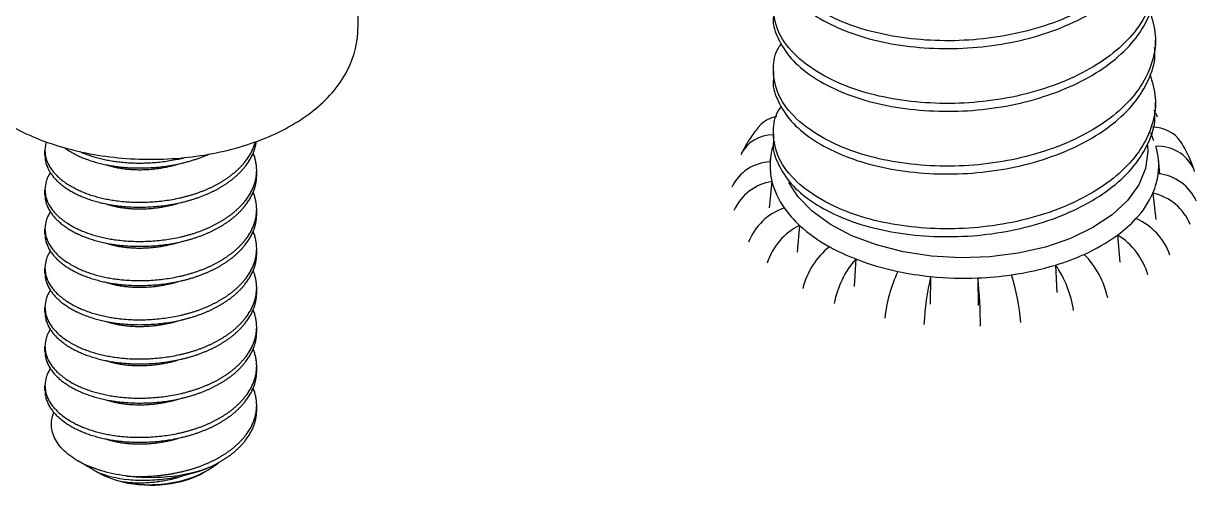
# Model space of a CAD drawing. Extents: x -0.54 to 6.36, y -7.35 to 0.
# Drawn here: x 1.754 to 2.519, y -4.134 to -3.831 of the extents above; entities that cross this region are included whole.
import ezdxf

# ---------------------------------------------------------------- set-up
doc = ezdxf.new("R2010")
doc.units = 0
doc.header["$LTSCALE"] = 0.5
doc.header["$MEASUREMENT"] = 0
doc.layers.add('Hardware', color=242, linetype='CONTINUOUS')
doc.layers.add('Mounting', color=4, linetype='CONTINUOUS')

msp = doc.modelspace()

# ---------------------------------------------------------------- linework, layer by layer
at = {"layer": 'Hardware', "transparency": 16777216, "extrusion": (-4.71769e-15, 0.816497, 0.57735)}
msp.add_line((1.97222, -3.81541), (1.97222, -3.83385), dxfattribs=at)
at = {"layer": 'Hardware', "lineweight": 5, "transparency": 33554623, "extrusion": (1.10672e-15, 0.816497, 0.57735)}
for p, q in [((1.76822, -3.91672), (1.76822, -3.91353)), ((1.90622, -3.92948), (1.90622, -3.92629)), ((1.76822, -3.94224), (1.76822, -3.93905)), ((1.90622, -3.95499), (1.90622, -3.9518)), ((1.76822, -3.96775), (1.76822, -3.96456)), ((1.90622, -3.98051), (1.90622, -3.97732)), ((1.76822, -3.99327), (1.76822, -3.99008)), ((1.90622, -4.00603), (1.90622, -4.00284)), ((1.76822, -4.01878), (1.76822, -4.01559)), ((1.90622, -4.03154), (1.90622, -4.02835)), ((1.76822, -4.0443), (1.76822, -4.04111)), ((1.90622, -4.05706), (1.90622, -4.05387)), ((1.76822, -4.06981), (1.76822, -4.06662)), ((1.90622, -4.08257), (1.90622, -4.07938))]:
    msp.add_line(p, q, dxfattribs=at)
at = {"layer": 'Hardware', "transparency": 16777216, "extrusion": (4.71769e-15, 0.816497, 0.57735)}
for p, q in [((1.76822, -3.91672), (1.76822, -3.91353)), ((1.90622, -3.92948), (1.90622, -3.92629)), ((1.76822, -3.94224), (1.76822, -3.93905)), ((1.90622, -3.95499), (1.90622, -3.9518)), ((1.76822, -3.96775), (1.76822, -3.96456)), ((1.90622, -3.98051), (1.90622, -3.97732)), ((1.76822, -3.99327), (1.76822, -3.99008)), ((1.90622, -4.00603), (1.90622, -4.00284)), ((1.76822, -4.01878), (1.76822, -4.01559)), ((1.90622, -4.03154), (1.90622, -4.02835)), ((1.76822, -4.0443), (1.76822, -4.04111)), ((1.90622, -4.05706), (1.90622, -4.05387)), ((1.76822, -4.06981), (1.76822, -4.06662)), ((1.90622, -4.08257), (1.90622, -4.07938)), ((1.79951, -4.12126), (1.78964, -4.11557)), ((1.87165, -4.12315), (1.87428, -4.12163))]:
    msp.add_line(p, q, dxfattribs=at)
at = {"layer": 'Hardware', "lineweight": 5, "transparency": 33554636, "extrusion": (1.10672e-15, 0.816497, 0.57735)}
for p, q in [((1.79951, -4.12126), (1.78964, -4.11557)), ((1.87165, -4.12315), (1.87428, -4.12163))]:
    msp.add_line(p, q, dxfattribs=at)
at = {"layer": 'Hardware', "lineweight": 5, "transparency": 33554636, "extrusion": (-7.32336e-17, 5.55112e-17, -1)}
msp.add_ellipse((1.83722, -4.08669), major_axis=(-0.069, 0), ratio=0.57735, start_param=-2.126289, end_param=-1.331113, dxfattribs=at)
at = {"layer": 'Hardware', "transparency": 16777216, "extrusion": (-7.32336e-17, 5.55112e-17, -1)}
msp.add_ellipse((1.83722, -4.08669), major_axis=(-0.069, 0), ratio=0.57735, start_param=-2.126289, end_param=-1.331113, dxfattribs=at)
at = {"layer": 'Hardware', "lineweight": 5, "transparency": 33554636}
for start_param, end_param in [(-2.407864, -1.957924), (-1.957924, -0.785398)]:
    msp.add_ellipse((1.83722, -4.10327), major_axis=(0.0487, 0), ratio=0.57735, start_param=start_param, end_param=end_param, dxfattribs=at)
at = {"layer": 'Hardware', "transparency": 16777216}
for start_param, end_param in [(-2.407864, -1.957924), (-1.957924, -0.785398)]:
    msp.add_ellipse((1.83722, -4.10327), major_axis=(0.0487, 0), ratio=0.57735, start_param=start_param, end_param=end_param, dxfattribs=at)
at = {"layer": 'Hardware', "lineweight": 9, "transparency": 16777216}
msp.add_open_spline([(1.74537, -3.89696), (1.75632, -3.90328), (1.76876, -3.90831), (1.7954, -3.91563), (1.8096, -3.91792), (1.83832, -3.91964), (1.85283, -3.91909), (1.88093, -3.91523), (1.89451, -3.9119), (1.91957, -3.90257), (1.93103, -3.89656), (1.9504, -3.88205), (1.95838, -3.87357), (1.96879, -3.85543), (1.97172, -3.84602), (1.9722, -3.83557), (1.97222, -3.83471), (1.97222, -3.83385)], degree=3, knots=[4.712389, 4.712389, 4.712389, 4.712389, 5.053801, 5.053801, 5.394191, 5.394191, 5.731891, 5.731891, 6.070286, 6.070286, 6.411985, 6.411985, 6.748759, 6.748759, 7.042339, 7.042339, 7.068583, 7.068583, 7.068583, 7.068583], dxfattribs=at)
at = {"layer": 'Hardware', "transparency": 16777216}
for points, knots in [([(1.74537, -3.89696), (1.75632, -3.90328), (1.76876, -3.90831), (1.7954, -3.91563), (1.8096, -3.91792), (1.83832, -3.91964), (1.85283, -3.91909), (1.88093, -3.91523), (1.89451, -3.9119), (1.91957, -3.90257), (1.93103, -3.89656), (1.9504, -3.88205), (1.95838, -3.87357), (1.96879, -3.85543), (1.97172, -3.84602), (1.9722, -3.83557), (1.97222, -3.83471), (1.97222, -3.83385)], [4.712389, 4.712389, 4.712389, 4.712389, 5.053801, 5.053801, 5.394191, 5.394191, 5.731891, 5.731891, 6.070286, 6.070286, 6.411985, 6.411985, 6.748759, 6.748759, 7.042339, 7.042339, 7.068583, 7.068583, 7.068583, 7.068583]), ([(1.82084, -4.12539), (1.81523, -4.12466), (1.80994, -4.12354), (1.80001, -4.12056), (1.79538, -4.11867), (1.78728, -4.11434), (1.78371, -4.11183), (1.77801, -4.10646), (1.77585, -4.1036), (1.77296, -4.09753), (1.77229, -4.09446), (1.77244, -4.0889), (1.773, -4.08644), (1.77401, -4.08405)], [0, 0, 0, 0, 0.000439934, 0.000439934, 0.000879869, 0.000879869, 0.001319803, 0.001319803, 0.001759737, 0.001759737, 0.002199672, 0.002199672, 0.002545611, 0.002545611, 0.002545611, 0.002545611]), ([(1.79952, -4.12126), (1.80046, -4.12181), (1.80148, -4.12233), (1.80798, -4.1253), (1.81492, -4.12699), (1.82673, -4.1281), (1.83081, -4.12823), (1.83927, -4.12801), (1.84367, -4.12765), (1.85237, -4.12645), (1.85671, -4.12562), (1.86533, -4.12343), (1.86953, -4.1221), (1.8736, -4.12054)], [0.000540061, 0.000540061, 0.000540061, 0.000540061, 0.000672544, 0.000672544, 0.001345089, 0.001345089, 0.001681361, 0.001681361, 0.002017633, 0.002017633, 0.002353905, 0.002353905, 0.002690178, 0.002690178, 0.002690178, 0.002690178]), ([(1.81883, -4.1293), (1.82332, -4.1303), (1.82802, -4.13087), (1.83785, -4.13121), (1.84283, -4.13096), (1.85751, -4.12896), (1.86689, -4.1259), (1.87428, -4.12163)], [0, 0, 0, 0, 0.000376124, 0.000376124, 0.000752247, 0.000752247, 0.001504495, 0.001504495, 0.001504495, 0.001504495])]:
    msp.add_open_spline(points, degree=3, knots=knots, dxfattribs=at)
at = {"layer": 'Hardware', "lineweight": 5, "transparency": 33554636}
for points, weights in [([(1.76909, -3.90786), (1.7635, -3.92597), (1.78843, -3.93847)], [0.975578927874, 0.879614233102, 1]), ([(1.78088, -3.91163), (1.78427, -3.91406), (1.78843, -3.91615)], [0.962812241747, 0.977691451424, 1]), ([(1.8736, -4.12054), (1.88037, -4.11764), (1.88601, -4.11389)], [0.94545110662, 0.933012701892, 0.933012701892]), ([(1.80145, -4.1209), (1.80145, -4.1209), (1.80145, -4.1209)], [0.989886497847, 0.989918345882, 0.989950211752])]:
    msp.add_rational_spline(points, weights, degree=2, dxfattribs=at)
at = {"layer": 'Hardware', "transparency": 16777216}
for points, weights in [([(1.76909, -3.90786), (1.7635, -3.92597), (1.78843, -3.93847)], [0.975578927874, 0.879614233102, 1]), ([(1.78088, -3.91163), (1.78427, -3.91406), (1.78843, -3.91615)], [0.962812241747, 0.977691451424, 1]), ([(1.76822, -3.91672), (1.76822, -3.93152), (1.78843, -3.94166)], [0.949184032699, 0.900099577495, 1]), ([(1.76822, -3.94224), (1.76822, -3.95704), (1.78843, -3.96718)], [0.949184032699, 0.900099577495, 1]), ([(1.76822, -3.96775), (1.76822, -3.98255), (1.78843, -3.99269)], [0.949184032699, 0.900099577495, 1]), ([(1.76822, -3.99327), (1.76822, -4.00807), (1.78843, -4.01821)], [0.949184032699, 0.900099577495, 1]), ([(1.76822, -4.01878), (1.76822, -4.03358), (1.78843, -4.04373)], [0.949184032699, 0.900099577495, 1]), ([(1.76822, -4.0443), (1.76822, -4.0591), (1.78843, -4.06924)], [0.949184032699, 0.900099577495, 1]), ([(1.76822, -4.06981), (1.76822, -4.08461), (1.78843, -4.09476)], [0.949184032699, 0.900099577495, 1]), ([(1.8736, -4.12054), (1.88037, -4.11764), (1.88601, -4.11389)], [0.94545110662, 0.933012701892, 0.933012701892]), ([(1.80145, -4.1209), (1.80145, -4.1209), (1.80145, -4.1209)], [0.989886497847, 0.989918345882, 0.989950211752])]:
    msp.add_rational_spline(points, weights, degree=2, dxfattribs=at)
at = {"layer": 'Hardware', "lineweight": 5, "transparency": 33554623}
for points, weights, knots in [([(1.79103, -3.91419), (1.81888, -3.92662), (1.85507, -3.91902), (1.85712, -3.91859), (1.85912, -3.91808)], [0.986848991668, 0.872959828587, 1, 0.991854254441, 0.984699042499], [0.70905221, 0.70905221, 0.70905221, 0.72222222, 0.72222222, 0.72306668, 0.72306668, 0.72306668]), ([(1.88601, -3.95761), (1.89908, -3.94892), (1.90386, -3.93763), (1.9086, -3.92644), (1.90395, -3.91509)], [0.933012701892, 0.933012701892, 1, 0.933632840941, 0.933018442868], [0.5625, 0.5625, 0.5625, 0.56944444, 0.56944444, 0.5763246, 0.5763246, 0.5763246]), ([(1.78843, -3.91615), (1.81659, -3.93028), (1.85507, -3.92221), (1.86559, -3.92), (1.87472, -3.91593)], [1, 0.866025403784, 1, 0.959445658921, 0.943443055661], [0.70833333, 0.70833333, 0.70833333, 0.72222222, 0.72222222, 0.72642641, 0.72642641, 0.72642641]), ([(1.80795, -3.92267), (1.82691, -3.92898), (1.84982, -3.92364), (1.85253, -3.92301), (1.85514, -3.92219)], [0.968052637238, 0.884564475973, 1, 0.984807198575, 0.97306014316], [0.62692191, 0.62692191, 0.62692191, 0.63888889, 0.63888889, 0.6404639, 0.6404639, 0.6404639]), ([(1.77167, -3.92783), (1.77107, -3.92879), (1.77057, -3.92976), (1.76026, -3.94985), (1.78843, -3.96399)], [0.985918936542, 0.992544590089, 1, 0.866025403784, 1], [0.52700489, 0.52700489, 0.52700489, 0.52777778, 0.52777778, 0.54166667, 0.54166667, 0.54166667]), ([(1.88601, -3.9608), (1.89908, -3.95211), (1.90386, -3.94082), (1.90622, -3.93526), (1.90622, -3.92948)], [0.933012701892, 0.933012701892, 1, 0.965925826289, 0.949184032699], [0.5625, 0.5625, 0.5625, 0.56944444, 0.56944444, 0.57297685, 0.57297685, 0.57297685]), ([(1.78843, -3.93847), (1.81659, -3.95261), (1.85507, -3.94453), (1.87293, -3.94078), (1.88601, -3.93209)], [1, 0.866025403784, 1, 0.933012701892, 0.933012701892], [0.625, 0.625, 0.625, 0.63888889, 0.63888889, 0.64583333, 0.64583333, 0.64583333]), ([(1.78843, -3.94166), (1.81659, -3.9558), (1.85507, -3.94772), (1.87293, -3.94397), (1.88601, -3.93528)], [1, 0.866025403784, 1, 0.933012701892, 0.933012701892], [0.625, 0.625, 0.625, 0.63888889, 0.63888889, 0.64583333, 0.64583333, 0.64583333]), ([(1.88601, -3.98313), (1.89908, -3.97444), (1.90386, -3.96314), (1.9086, -3.95196), (1.90395, -3.94061)], [0.933012701892, 0.933012701892, 1, 0.933632840941, 0.933018442868], [0.47916667, 0.47916667, 0.47916667, 0.48611111, 0.48611111, 0.49299127, 0.49299127, 0.49299127]), ([(1.77167, -3.95335), (1.77107, -3.9543), (1.77057, -3.95528), (1.76026, -3.97537), (1.78843, -3.9895)], [0.985918936542, 0.992544590089, 1, 0.866025403784, 1], [0.44367156, 0.44367156, 0.44367156, 0.44444444, 0.44444444, 0.45833333, 0.45833333, 0.45833333]), ([(1.80795, -3.94819), (1.82691, -3.9545), (1.84982, -3.94916), (1.85253, -3.94853), (1.85514, -3.94771)], [0.968052637238, 0.884564475973, 1, 0.984807198575, 0.97306014316], [0.54358858, 0.54358858, 0.54358858, 0.55555556, 0.55555556, 0.55713056, 0.55713056, 0.55713056]), ([(1.78843, -3.96399), (1.81659, -3.97813), (1.85507, -3.97005), (1.87293, -3.9663), (1.88601, -3.95761)], [1, 0.866025403784, 1, 0.933012701892, 0.933012701892], [0.54166667, 0.54166667, 0.54166667, 0.55555556, 0.55555556, 0.5625, 0.5625, 0.5625]), ([(1.78843, -3.96718), (1.81659, -3.98132), (1.85507, -3.97324), (1.87293, -3.96949), (1.88601, -3.9608)], [1, 0.866025403784, 1, 0.933012701892, 0.933012701892], [0.54166667, 0.54166667, 0.54166667, 0.55555556, 0.55555556, 0.5625, 0.5625, 0.5625]), ([(1.88601, -3.98632), (1.89908, -3.97763), (1.90386, -3.96633), (1.90622, -3.96078), (1.90622, -3.95499)], [0.933012701892, 0.933012701892, 1, 0.965925826289, 0.949184032699], [0.47916667, 0.47916667, 0.47916667, 0.48611111, 0.48611111, 0.48964352, 0.48964352, 0.48964352]), ([(1.88601, -4.00864), (1.89908, -3.99995), (1.90386, -3.98866), (1.9086, -3.97747), (1.90395, -3.96612)], [0.933012701892, 0.933012701892, 1, 0.933632840941, 0.933018442868], [0.39583333, 0.39583333, 0.39583333, 0.40277778, 0.40277778, 0.40965793, 0.40965793, 0.40965793]), ([(1.80795, -3.97371), (1.82691, -3.98001), (1.84982, -3.97468), (1.85253, -3.97404), (1.85514, -3.97322)], [0.968052637238, 0.884564475973, 1, 0.984807198575, 0.97306014316], [0.46025524, 0.46025524, 0.46025524, 0.47222222, 0.47222222, 0.47379723, 0.47379723, 0.47379723]), ([(1.77167, -3.97886), (1.77107, -3.97982), (1.77057, -3.98079), (1.76026, -4.00088), (1.78843, -4.01502)], [0.985918936542, 0.992544590089, 1, 0.866025403784, 1], [0.36033822, 0.36033822, 0.36033822, 0.36111111, 0.36111111, 0.375, 0.375, 0.375]), ([(1.78843, -3.9895), (1.81659, -4.00364), (1.85507, -3.99556), (1.87293, -3.99181), (1.88601, -3.98313)], [1, 0.866025403784, 1, 0.933012701892, 0.933012701892], [0.45833333, 0.45833333, 0.45833333, 0.47222222, 0.47222222, 0.47916667, 0.47916667, 0.47916667]), ([(1.88601, -4.01183), (1.89908, -4.00314), (1.90386, -3.99185), (1.90622, -3.9863), (1.90622, -3.98051)], [0.933012701892, 0.933012701892, 1, 0.965925826289, 0.949184032699], [0.39583333, 0.39583333, 0.39583333, 0.40277778, 0.40277778, 0.40631018, 0.40631018, 0.40631018]), ([(1.78843, -3.99269), (1.81659, -4.00683), (1.85507, -3.99875), (1.87293, -3.995), (1.88601, -3.98632)], [1, 0.866025403784, 1, 0.933012701892, 0.933012701892], [0.45833333, 0.45833333, 0.45833333, 0.47222222, 0.47222222, 0.47916667, 0.47916667, 0.47916667]), ([(1.80795, -3.99922), (1.82691, -4.00553), (1.84982, -4.00019), (1.85253, -3.99956), (1.85514, -3.99874)], [0.968052637238, 0.884564475973, 1, 0.984807198575, 0.97306014316], [0.37692191, 0.37692191, 0.37692191, 0.38888889, 0.38888889, 0.3904639, 0.3904639, 0.3904639]), ([(1.88601, -4.03416), (1.89908, -4.02547), (1.90386, -4.01417), (1.9086, -4.00299), (1.90395, -3.99164)], [0.933012701892, 0.933012701892, 1, 0.933632840941, 0.933018442868], [0.3125, 0.3125, 0.3125, 0.31944444, 0.31944444, 0.3263246, 0.3263246, 0.3263246]), ([(1.77167, -4.00438), (1.77107, -4.00533), (1.77057, -4.00631), (1.76026, -4.0264), (1.78843, -4.04054)], [0.985918936542, 0.992544590089, 1, 0.866025403784, 1], [0.27700489, 0.27700489, 0.27700489, 0.27777778, 0.27777778, 0.29166667, 0.29166667, 0.29166667]), ([(1.88601, -4.03735), (1.89908, -4.02866), (1.90386, -4.01736), (1.90622, -4.01181), (1.90622, -4.00603)], [0.933012701892, 0.933012701892, 1, 0.965925826289, 0.949184032699], [0.3125, 0.3125, 0.3125, 0.31944444, 0.31944444, 0.32297685, 0.32297685, 0.32297685]), ([(1.78843, -4.01502), (1.81659, -4.02916), (1.85507, -4.02108), (1.87293, -4.01733), (1.88601, -4.00864)], [1, 0.866025403784, 1, 0.933012701892, 0.933012701892], [0.375, 0.375, 0.375, 0.38888889, 0.38888889, 0.39583333, 0.39583333, 0.39583333]), ([(1.78843, -4.01821), (1.81659, -4.03235), (1.85507, -4.02427), (1.87293, -4.02052), (1.88601, -4.01183)], [1, 0.866025403784, 1, 0.933012701892, 0.933012701892], [0.375, 0.375, 0.375, 0.38888889, 0.38888889, 0.39583333, 0.39583333, 0.39583333]), ([(1.88601, -4.05967), (1.89908, -4.05099), (1.90386, -4.03969), (1.9086, -4.0285), (1.90395, -4.01715)], [0.933012701892, 0.933012701892, 1, 0.933632840941, 0.933018442868], [0.22916667, 0.22916667, 0.22916667, 0.23611111, 0.23611111, 0.24299127, 0.24299127, 0.24299127]), ([(1.80795, -4.02474), (1.82691, -4.03104), (1.84982, -4.02571), (1.85253, -4.02508), (1.85514, -4.02425)], [0.968052637238, 0.884564475973, 1, 0.984807198575, 0.97306014316], [0.29358858, 0.29358858, 0.29358858, 0.30555556, 0.30555556, 0.30713056, 0.30713056, 0.30713056]), ([(1.77167, -4.02989), (1.77107, -4.03085), (1.77057, -4.03182), (1.76026, -4.05191), (1.78843, -4.06605)], [0.985918936542, 0.992544590089, 1, 0.866025403784, 1], [0.19367156, 0.19367156, 0.19367156, 0.19444444, 0.19444444, 0.20833333, 0.20833333, 0.20833333]), ([(1.78843, -4.04054), (1.81659, -4.05467), (1.85507, -4.04659), (1.87293, -4.04284), (1.88601, -4.03416)], [1, 0.866025403784, 1, 0.933012701892, 0.933012701892], [0.29166667, 0.29166667, 0.29166667, 0.30555556, 0.30555556, 0.3125, 0.3125, 0.3125]), ([(1.78843, -4.04373), (1.81659, -4.05786), (1.85507, -4.04978), (1.87293, -4.04603), (1.88601, -4.03735)], [1, 0.866025403784, 1, 0.933012701892, 0.933012701892], [0.29166667, 0.29166667, 0.29166667, 0.30555556, 0.30555556, 0.3125, 0.3125, 0.3125]), ([(1.88601, -4.06286), (1.89908, -4.05417), (1.90386, -4.04288), (1.90622, -4.03733), (1.90622, -4.03154)], [0.933012701892, 0.933012701892, 1, 0.965925826289, 0.949184032699], [0.22916667, 0.22916667, 0.22916667, 0.23611111, 0.23611111, 0.23964352, 0.23964352, 0.23964352]), ([(1.88601, -4.08519), (1.89908, -4.0765), (1.90386, -4.0652), (1.9086, -4.05402), (1.90395, -4.04267)], [0.933012701892, 0.933012701892, 1, 0.933632840941, 0.933018442868], [0.14583333, 0.14583333, 0.14583333, 0.15277778, 0.15277778, 0.15965793, 0.15965793, 0.15965793]), ([(1.80795, -4.05025), (1.82691, -4.05656), (1.84982, -4.05122), (1.85253, -4.05059), (1.85514, -4.04977)], [0.968052637238, 0.884564475973, 1, 0.984807198575, 0.97306014316], [0.21025524, 0.21025524, 0.21025524, 0.22222222, 0.22222222, 0.22379723, 0.22379723, 0.22379723]), ([(1.77167, -4.05541), (1.77107, -4.05636), (1.77057, -4.05734), (1.76026, -4.07743), (1.78843, -4.09157)], [0.985918936542, 0.992544590089, 1, 0.866025403784, 1], [0.11033822, 0.11033822, 0.11033822, 0.11111111, 0.11111111, 0.125, 0.125, 0.125]), ([(1.78843, -4.06605), (1.81659, -4.08019), (1.85507, -4.07211), (1.87293, -4.06836), (1.88601, -4.05967)], [1, 0.866025403784, 1, 0.933012701892, 0.933012701892], [0.20833333, 0.20833333, 0.20833333, 0.22222222, 0.22222222, 0.22916667, 0.22916667, 0.22916667]), ([(1.88601, -4.08838), (1.89908, -4.07969), (1.90386, -4.06839), (1.90622, -4.06284), (1.90622, -4.05706)], [0.933012701892, 0.933012701892, 1, 0.965925826289, 0.949184032699], [0.14583333, 0.14583333, 0.14583333, 0.15277778, 0.15277778, 0.15631018, 0.15631018, 0.15631018]), ([(1.78843, -4.06924), (1.81659, -4.08338), (1.85507, -4.0753), (1.87293, -4.07155), (1.88601, -4.06286)], [1, 0.866025403784, 1, 0.933012701892, 0.933012701892], [0.20833333, 0.20833333, 0.20833333, 0.22222222, 0.22222222, 0.22916667, 0.22916667, 0.22916667]), ([(1.80795, -4.07577), (1.82691, -4.08208), (1.84982, -4.07674), (1.85253, -4.07611), (1.85514, -4.07529)], [0.968052637238, 0.884564475973, 1, 0.984807198575, 0.97306014316], [0.12692191, 0.12692191, 0.12692191, 0.13888889, 0.13888889, 0.1404639, 0.1404639, 0.1404639]), ([(1.78843, -4.09157), (1.81659, -4.1057), (1.85507, -4.09762), (1.87293, -4.09388), (1.88601, -4.08519)], [1, 0.866025403784, 1, 0.933012701892, 0.933012701892], [0.125, 0.125, 0.125, 0.13888889, 0.13888889, 0.14583333, 0.14583333, 0.14583333]), ([(1.78843, -4.09476), (1.81659, -4.10889), (1.85507, -4.10081), (1.87293, -4.09706), (1.88601, -4.08838)], [1, 0.866025403784, 1, 0.933012701892, 0.933012701892], [0.125, 0.125, 0.125, 0.13888889, 0.13888889, 0.14583333, 0.14583333, 0.14583333]), ([(1.80795, -4.10128), (1.82691, -4.10759), (1.84982, -4.10225), (1.85253, -4.10162), (1.85514, -4.1008)], [0.968052637238, 0.884564475973, 1, 0.984807198575, 0.97306014316], [0.04358858, 0.04358858, 0.04358858, 0.05555556, 0.05555556, 0.05713056, 0.05713056, 0.05713056])]:
    msp.add_rational_spline(points, weights, degree=2, knots=knots, dxfattribs=at)
at = {"layer": 'Hardware', "transparency": 16777216}
for points, weights, knots in [([(1.79103, -3.91419), (1.81888, -3.92662), (1.85507, -3.91902), (1.85712, -3.91859), (1.85912, -3.91808)], [0.986848991668, 0.872959828587, 1, 0.991854254441, 0.984699042499], [0.70905221, 0.70905221, 0.70905221, 0.72222222, 0.72222222, 0.72306668, 0.72306668, 0.72306668]), ([(1.88601, -3.93528), (1.89908, -3.9266), (1.90386, -3.9153), (1.90546, -3.91153), (1.90597, -3.90763)], [0.933012701892, 0.933012701892, 1, 0.976625265815, 0.961406976413], [0.645833333, 0.645833333, 0.645833333, 0.652777778, 0.652777778, 0.655200992, 0.655200992, 0.655200992]), ([(1.88601, -3.93209), (1.89908, -3.92341), (1.90386, -3.91211), (1.90475, -3.91002), (1.90531, -3.90787)], [0.933012701892, 0.933012701892, 1, 0.986870534718, 0.976314435783], [0.645833333, 0.645833333, 0.645833333, 0.652777778, 0.652777778, 0.654138884, 0.654138884, 0.654138884]), ([(1.88601, -3.95761), (1.89908, -3.94892), (1.90386, -3.93763), (1.9086, -3.92644), (1.90395, -3.91509)], [0.933012701892, 0.933012701892, 1, 0.933632840941, 0.933018442868], [0.5625, 0.5625, 0.5625, 0.56944444, 0.56944444, 0.5763246, 0.5763246, 0.5763246]), ([(1.78843, -3.91615), (1.81659, -3.93028), (1.85507, -3.92221), (1.86559, -3.92), (1.87472, -3.91593)], [1, 0.866025403784, 1, 0.959445658921, 0.943443055661], [0.70833333, 0.70833333, 0.70833333, 0.72222222, 0.72222222, 0.72642641, 0.72642641, 0.72642641]), ([(1.80795, -3.92267), (1.82691, -3.92898), (1.84982, -3.92364), (1.85253, -3.92301), (1.85514, -3.92219)], [0.968052637238, 0.884564475973, 1, 0.984807198575, 0.97306014316], [0.62692191, 0.62692191, 0.62692191, 0.63888889, 0.63888889, 0.6404639, 0.6404639, 0.6404639]), ([(1.77167, -3.92783), (1.77107, -3.92879), (1.77057, -3.92976), (1.76026, -3.94985), (1.78843, -3.96399)], [0.985918936542, 0.992544590089, 1, 0.866025403784, 1], [0.52700489, 0.52700489, 0.52700489, 0.52777778, 0.52777778, 0.54166667, 0.54166667, 0.54166667]), ([(1.88601, -3.9608), (1.89908, -3.95211), (1.90386, -3.94082), (1.90622, -3.93526), (1.90622, -3.92948)], [0.933012701892, 0.933012701892, 1, 0.965925826289, 0.949184032699], [0.5625, 0.5625, 0.5625, 0.56944444, 0.56944444, 0.57297685, 0.57297685, 0.57297685]), ([(1.78843, -3.93847), (1.81659, -3.95261), (1.85507, -3.94453), (1.87293, -3.94078), (1.88601, -3.93209)], [1, 0.866025403784, 1, 0.933012701892, 0.933012701892], [0.625, 0.625, 0.625, 0.63888889, 0.63888889, 0.64583333, 0.64583333, 0.64583333]), ([(1.78843, -3.94166), (1.81659, -3.9558), (1.85507, -3.94772), (1.87293, -3.94397), (1.88601, -3.93528)], [1, 0.866025403784, 1, 0.933012701892, 0.933012701892], [0.625, 0.625, 0.625, 0.63888889, 0.63888889, 0.64583333, 0.64583333, 0.64583333]), ([(1.88601, -3.98313), (1.89908, -3.97444), (1.90386, -3.96314), (1.9086, -3.95196), (1.90395, -3.94061)], [0.933012701892, 0.933012701892, 1, 0.933632840941, 0.933018442868], [0.47916667, 0.47916667, 0.47916667, 0.48611111, 0.48611111, 0.49299127, 0.49299127, 0.49299127]), ([(1.77167, -3.95335), (1.77107, -3.9543), (1.77057, -3.95528), (1.76026, -3.97537), (1.78843, -3.9895)], [0.985918936542, 0.992544590089, 1, 0.866025403784, 1], [0.44367156, 0.44367156, 0.44367156, 0.44444444, 0.44444444, 0.45833333, 0.45833333, 0.45833333]), ([(1.80795, -3.94819), (1.82691, -3.9545), (1.84982, -3.94916), (1.85253, -3.94853), (1.85514, -3.94771)], [0.968052637238, 0.884564475973, 1, 0.984807198575, 0.97306014316], [0.54358858, 0.54358858, 0.54358858, 0.55555556, 0.55555556, 0.55713056, 0.55713056, 0.55713056]), ([(1.78843, -3.96399), (1.81659, -3.97813), (1.85507, -3.97005), (1.87293, -3.9663), (1.88601, -3.95761)], [1, 0.866025403784, 1, 0.933012701892, 0.933012701892], [0.54166667, 0.54166667, 0.54166667, 0.55555556, 0.55555556, 0.5625, 0.5625, 0.5625]), ([(1.78843, -3.96718), (1.81659, -3.98132), (1.85507, -3.97324), (1.87293, -3.96949), (1.88601, -3.9608)], [1, 0.866025403784, 1, 0.933012701892, 0.933012701892], [0.54166667, 0.54166667, 0.54166667, 0.55555556, 0.55555556, 0.5625, 0.5625, 0.5625]), ([(1.88601, -3.98632), (1.89908, -3.97763), (1.90386, -3.96633), (1.90622, -3.96078), (1.90622, -3.95499)], [0.933012701892, 0.933012701892, 1, 0.965925826289, 0.949184032699], [0.47916667, 0.47916667, 0.47916667, 0.48611111, 0.48611111, 0.48964352, 0.48964352, 0.48964352]), ([(1.88601, -4.00864), (1.89908, -3.99995), (1.90386, -3.98866), (1.9086, -3.97747), (1.90395, -3.96612)], [0.933012701892, 0.933012701892, 1, 0.933632840941, 0.933018442868], [0.39583333, 0.39583333, 0.39583333, 0.40277778, 0.40277778, 0.40965793, 0.40965793, 0.40965793]), ([(1.80795, -3.97371), (1.82691, -3.98001), (1.84982, -3.97468), (1.85253, -3.97404), (1.85514, -3.97322)], [0.968052637238, 0.884564475973, 1, 0.984807198575, 0.97306014316], [0.46025524, 0.46025524, 0.46025524, 0.47222222, 0.47222222, 0.47379723, 0.47379723, 0.47379723]), ([(1.77167, -3.97886), (1.77107, -3.97982), (1.77057, -3.98079), (1.76026, -4.00088), (1.78843, -4.01502)], [0.985918936542, 0.992544590089, 1, 0.866025403784, 1], [0.36033822, 0.36033822, 0.36033822, 0.36111111, 0.36111111, 0.375, 0.375, 0.375]), ([(1.78843, -3.9895), (1.81659, -4.00364), (1.85507, -3.99556), (1.87293, -3.99181), (1.88601, -3.98313)], [1, 0.866025403784, 1, 0.933012701892, 0.933012701892], [0.45833333, 0.45833333, 0.45833333, 0.47222222, 0.47222222, 0.47916667, 0.47916667, 0.47916667]), ([(1.88601, -4.01183), (1.89908, -4.00314), (1.90386, -3.99185), (1.90622, -3.9863), (1.90622, -3.98051)], [0.933012701892, 0.933012701892, 1, 0.965925826289, 0.949184032699], [0.39583333, 0.39583333, 0.39583333, 0.40277778, 0.40277778, 0.40631018, 0.40631018, 0.40631018]), ([(1.78843, -3.99269), (1.81659, -4.00683), (1.85507, -3.99875), (1.87293, -3.995), (1.88601, -3.98632)], [1, 0.866025403784, 1, 0.933012701892, 0.933012701892], [0.45833333, 0.45833333, 0.45833333, 0.47222222, 0.47222222, 0.47916667, 0.47916667, 0.47916667]), ([(1.80795, -3.99922), (1.82691, -4.00553), (1.84982, -4.00019), (1.85253, -3.99956), (1.85514, -3.99874)], [0.968052637238, 0.884564475973, 1, 0.984807198575, 0.97306014316], [0.37692191, 0.37692191, 0.37692191, 0.38888889, 0.38888889, 0.3904639, 0.3904639, 0.3904639]), ([(1.88601, -4.03416), (1.89908, -4.02547), (1.90386, -4.01417), (1.9086, -4.00299), (1.90395, -3.99164)], [0.933012701892, 0.933012701892, 1, 0.933632840941, 0.933018442868], [0.3125, 0.3125, 0.3125, 0.31944444, 0.31944444, 0.3263246, 0.3263246, 0.3263246]), ([(1.77167, -4.00438), (1.77107, -4.00533), (1.77057, -4.00631), (1.76026, -4.0264), (1.78843, -4.04054)], [0.985918936542, 0.992544590089, 1, 0.866025403784, 1], [0.27700489, 0.27700489, 0.27700489, 0.27777778, 0.27777778, 0.29166667, 0.29166667, 0.29166667]), ([(1.88601, -4.03735), (1.89908, -4.02866), (1.90386, -4.01736), (1.90622, -4.01181), (1.90622, -4.00603)], [0.933012701892, 0.933012701892, 1, 0.965925826289, 0.949184032699], [0.3125, 0.3125, 0.3125, 0.31944444, 0.31944444, 0.32297685, 0.32297685, 0.32297685]), ([(1.78843, -4.01502), (1.81659, -4.02916), (1.85507, -4.02108), (1.87293, -4.01733), (1.88601, -4.00864)], [1, 0.866025403784, 1, 0.933012701892, 0.933012701892], [0.375, 0.375, 0.375, 0.38888889, 0.38888889, 0.39583333, 0.39583333, 0.39583333]), ([(1.78843, -4.01821), (1.81659, -4.03235), (1.85507, -4.02427), (1.87293, -4.02052), (1.88601, -4.01183)], [1, 0.866025403784, 1, 0.933012701892, 0.933012701892], [0.375, 0.375, 0.375, 0.38888889, 0.38888889, 0.39583333, 0.39583333, 0.39583333]), ([(1.88601, -4.05967), (1.89908, -4.05099), (1.90386, -4.03969), (1.9086, -4.0285), (1.90395, -4.01715)], [0.933012701892, 0.933012701892, 1, 0.933632840941, 0.933018442868], [0.22916667, 0.22916667, 0.22916667, 0.23611111, 0.23611111, 0.24299127, 0.24299127, 0.24299127]), ([(1.80795, -4.02474), (1.82691, -4.03104), (1.84982, -4.02571), (1.85253, -4.02508), (1.85514, -4.02425)], [0.968052637238, 0.884564475973, 1, 0.984807198575, 0.97306014316], [0.29358858, 0.29358858, 0.29358858, 0.30555556, 0.30555556, 0.30713056, 0.30713056, 0.30713056]), ([(1.77167, -4.02989), (1.77107, -4.03085), (1.77057, -4.03182), (1.76026, -4.05191), (1.78843, -4.06605)], [0.985918936542, 0.992544590089, 1, 0.866025403784, 1], [0.19367156, 0.19367156, 0.19367156, 0.19444444, 0.19444444, 0.20833333, 0.20833333, 0.20833333]), ([(1.78843, -4.04054), (1.81659, -4.05467), (1.85507, -4.04659), (1.87293, -4.04284), (1.88601, -4.03416)], [1, 0.866025403784, 1, 0.933012701892, 0.933012701892], [0.29166667, 0.29166667, 0.29166667, 0.30555556, 0.30555556, 0.3125, 0.3125, 0.3125]), ([(1.78843, -4.04373), (1.81659, -4.05786), (1.85507, -4.04978), (1.87293, -4.04603), (1.88601, -4.03735)], [1, 0.866025403784, 1, 0.933012701892, 0.933012701892], [0.29166667, 0.29166667, 0.29166667, 0.30555556, 0.30555556, 0.3125, 0.3125, 0.3125]), ([(1.88601, -4.06286), (1.89908, -4.05417), (1.90386, -4.04288), (1.90622, -4.03733), (1.90622, -4.03154)], [0.933012701892, 0.933012701892, 1, 0.965925826289, 0.949184032699], [0.22916667, 0.22916667, 0.22916667, 0.23611111, 0.23611111, 0.23964352, 0.23964352, 0.23964352]), ([(1.88601, -4.08519), (1.89908, -4.0765), (1.90386, -4.0652), (1.9086, -4.05402), (1.90395, -4.04267)], [0.933012701892, 0.933012701892, 1, 0.933632840941, 0.933018442868], [0.14583333, 0.14583333, 0.14583333, 0.15277778, 0.15277778, 0.15965793, 0.15965793, 0.15965793]), ([(1.80795, -4.05025), (1.82691, -4.05656), (1.84982, -4.05122), (1.85253, -4.05059), (1.85514, -4.04977)], [0.968052637238, 0.884564475973, 1, 0.984807198575, 0.97306014316], [0.21025524, 0.21025524, 0.21025524, 0.22222222, 0.22222222, 0.22379723, 0.22379723, 0.22379723]), ([(1.77167, -4.05541), (1.77107, -4.05636), (1.77057, -4.05734), (1.76026, -4.07743), (1.78843, -4.09157)], [0.985918936542, 0.992544590089, 1, 0.866025403784, 1], [0.11033822, 0.11033822, 0.11033822, 0.11111111, 0.11111111, 0.125, 0.125, 0.125]), ([(1.78843, -4.06605), (1.81659, -4.08019), (1.85507, -4.07211), (1.87293, -4.06836), (1.88601, -4.05967)], [1, 0.866025403784, 1, 0.933012701892, 0.933012701892], [0.20833333, 0.20833333, 0.20833333, 0.22222222, 0.22222222, 0.22916667, 0.22916667, 0.22916667]), ([(1.88601, -4.08838), (1.89908, -4.07969), (1.90386, -4.06839), (1.90622, -4.06284), (1.90622, -4.05706)], [0.933012701892, 0.933012701892, 1, 0.965925826289, 0.949184032699], [0.14583333, 0.14583333, 0.14583333, 0.15277778, 0.15277778, 0.15631018, 0.15631018, 0.15631018]), ([(1.78843, -4.06924), (1.81659, -4.08338), (1.85507, -4.0753), (1.87293, -4.07155), (1.88601, -4.06286)], [1, 0.866025403784, 1, 0.933012701892, 0.933012701892], [0.20833333, 0.20833333, 0.20833333, 0.22222222, 0.22222222, 0.22916667, 0.22916667, 0.22916667]), ([(1.80795, -4.07577), (1.82691, -4.08208), (1.84982, -4.07674), (1.85253, -4.07611), (1.85514, -4.07529)], [0.968052637238, 0.884564475973, 1, 0.984807198575, 0.97306014316], [0.12692191, 0.12692191, 0.12692191, 0.13888889, 0.13888889, 0.1404639, 0.1404639, 0.1404639]), ([(1.88601, -4.1107), (1.89908, -4.10202), (1.90386, -4.09072), (1.9086, -4.07953), (1.90395, -4.06818)], [0.933012701892, 0.933012701892, 1, 0.933632840941, 0.933018442868], [0.0625, 0.0625, 0.0625, 0.06944444, 0.06944444, 0.0763246, 0.0763246, 0.0763246]), ([(1.88601, -4.11389), (1.89908, -4.10521), (1.90386, -4.09391), (1.90622, -4.08836), (1.90622, -4.08257)], [0.933012701892, 0.933012701892, 1, 0.965925826289, 0.949184032699], [0.0625, 0.0625, 0.0625, 0.06944444, 0.06944444, 0.07297685, 0.07297685, 0.07297685]), ([(1.78843, -4.09157), (1.81659, -4.1057), (1.85507, -4.09762), (1.87293, -4.09388), (1.88601, -4.08519)], [1, 0.866025403784, 1, 0.933012701892, 0.933012701892], [0.125, 0.125, 0.125, 0.13888889, 0.13888889, 0.14583333, 0.14583333, 0.14583333]), ([(1.78843, -4.09476), (1.81659, -4.10889), (1.85507, -4.10081), (1.87293, -4.09706), (1.88601, -4.08838)], [1, 0.866025403784, 1, 0.933012701892, 0.933012701892], [0.125, 0.125, 0.125, 0.13888889, 0.13888889, 0.14583333, 0.14583333, 0.14583333]), ([(1.80795, -4.10128), (1.82691, -4.10759), (1.84982, -4.10225), (1.85253, -4.10162), (1.85514, -4.1008)], [0.968052637238, 0.884564475973, 1, 0.984807198575, 0.97306014316], [0.04358858, 0.04358858, 0.04358858, 0.05555556, 0.05555556, 0.05713056, 0.05713056, 0.05713056]), ([(1.82084, -4.12539), (1.838, -4.12672), (1.85507, -4.12314), (1.87293, -4.11939), (1.88601, -4.1107)], [0.93312680063, 0.935777329568, 1, 0.933012701892, 0.933012701892], [0.04889771, 0.04889771, 0.04889771, 0.05555556, 0.05555556, 0.0625, 0.0625, 0.0625]), ([(1.85867, -4.1251), (1.85441, -4.1267), (1.84982, -4.12777), (1.834, -4.13145), (1.81883, -4.1293)], [0.958759271632, 0.974542126911, 1, 0.917326185191, 0.936686037184], [0.3016633, 0.3016633, 0.3016633, 0.3333333, 0.3333333, 0.436181, 0.436181, 0.436181])]:
    msp.add_rational_spline(points, weights, degree=2, knots=knots, dxfattribs=at)
at = {"layer": 'Hardware', "lineweight": 5, "transparency": 33554636}
for points, weights, knots in [([(1.88601, -3.93528), (1.89908, -3.9266), (1.90386, -3.9153), (1.90546, -3.91153), (1.90597, -3.90763)], [0.933012701892, 0.933012701892, 1, 0.976625265815, 0.961406976413], [0.645833333, 0.645833333, 0.645833333, 0.652777778, 0.652777778, 0.655200992, 0.655200992, 0.655200992]), ([(1.88601, -3.93209), (1.89908, -3.92341), (1.90386, -3.91211), (1.90475, -3.91002), (1.90531, -3.90787)], [0.933012701892, 0.933012701892, 1, 0.986870534718, 0.976314435783], [0.645833333, 0.645833333, 0.645833333, 0.652777778, 0.652777778, 0.654138884, 0.654138884, 0.654138884]), ([(1.88601, -4.1107), (1.89908, -4.10202), (1.90386, -4.09072), (1.9086, -4.07953), (1.90395, -4.06818)], [0.933012701892, 0.933012701892, 1, 0.933632840941, 0.933018442868], [0.0625, 0.0625, 0.0625, 0.06944444, 0.06944444, 0.0763246, 0.0763246, 0.0763246]), ([(1.88601, -4.11389), (1.89908, -4.10521), (1.90386, -4.09391), (1.90622, -4.08836), (1.90622, -4.08257)], [0.933012701892, 0.933012701892, 1, 0.965925826289, 0.949184032699], [0.0625, 0.0625, 0.0625, 0.06944444, 0.06944444, 0.07297685, 0.07297685, 0.07297685]), ([(1.82084, -4.12539), (1.838, -4.12672), (1.85507, -4.12314), (1.87293, -4.11939), (1.88601, -4.1107)], [0.93312680063, 0.935777329568, 1, 0.933012701892, 0.933012701892], [0.04889771, 0.04889771, 0.04889771, 0.05555556, 0.05555556, 0.0625, 0.0625, 0.0625]), ([(1.85867, -4.1251), (1.85441, -4.1267), (1.84982, -4.12777), (1.834, -4.13145), (1.81883, -4.1293)], [0.958759271632, 0.974542126911, 1, 0.917326185191, 0.936686037184], [0.3016633, 0.3016633, 0.3016633, 0.3333333, 0.3333333, 0.436181, 0.436181, 0.436181])]:
    msp.add_rational_spline(points, weights, degree=2, knots=knots, dxfattribs=at)
at = {"layer": 'Hardware', "lineweight": 5, "transparency": 33554623}
for points in [[(1.76822, -3.91672), (1.76822, -3.93152), (1.78843, -3.94166)], [(1.76822, -3.94224), (1.76822, -3.95704), (1.78843, -3.96718)], [(1.76822, -3.96775), (1.76822, -3.98255), (1.78843, -3.99269)], [(1.76822, -3.99327), (1.76822, -4.00807), (1.78843, -4.01821)], [(1.76822, -4.01878), (1.76822, -4.03358), (1.78843, -4.04373)], [(1.76822, -4.0443), (1.76822, -4.0591), (1.78843, -4.06924)], [(1.76822, -4.06981), (1.76822, -4.08461), (1.78843, -4.09476)]]:
    msp.add_rational_spline(points, [0.949184032699, 0.900099577495, 1], degree=2, dxfattribs=at)
at = {"layer": 'Hardware', "lineweight": 5, "transparency": 33554636}
for points, knots in [([(1.82084, -4.12539), (1.81523, -4.12466), (1.80994, -4.12354), (1.80001, -4.12056), (1.79538, -4.11867), (1.78728, -4.11434), (1.78371, -4.11183), (1.77801, -4.10646), (1.77585, -4.1036), (1.77296, -4.09753), (1.77229, -4.09446), (1.77244, -4.0889), (1.773, -4.08644), (1.77401, -4.08405)], [0, 0, 0, 0, 0.000439934, 0.000439934, 0.000879869, 0.000879869, 0.001319803, 0.001319803, 0.001759737, 0.001759737, 0.002199672, 0.002199672, 0.002545611, 0.002545611, 0.002545611, 0.002545611]), ([(1.79952, -4.12126), (1.80046, -4.12181), (1.80148, -4.12233), (1.80798, -4.1253), (1.81492, -4.12699), (1.82673, -4.1281), (1.83081, -4.12823), (1.83927, -4.12801), (1.84367, -4.12765), (1.85237, -4.12645), (1.85671, -4.12562), (1.86533, -4.12343), (1.86953, -4.1221), (1.8736, -4.12054)], [0.000540061, 0.000540061, 0.000540061, 0.000540061, 0.000672544, 0.000672544, 0.001345089, 0.001345089, 0.001681361, 0.001681361, 0.002017633, 0.002017633, 0.002353905, 0.002353905, 0.002690178, 0.002690178, 0.002690178, 0.002690178]), ([(1.81883, -4.1293), (1.82332, -4.1303), (1.82802, -4.13087), (1.83785, -4.13121), (1.84283, -4.13096), (1.85751, -4.12896), (1.86689, -4.1259), (1.87428, -4.12163)], [0, 0, 0, 0, 0.000376124, 0.000376124, 0.000752247, 0.000752247, 0.001504495, 0.001504495, 0.001504495, 0.001504495])]:
    msp.add_open_spline(points, degree=3, knots=knots, dxfattribs=at)
msp.add_open_spline([(1.87428, -4.12163), (1.87684, -4.12016), (1.87918, -4.11853), (1.88126, -4.11679)], degree=3, dxfattribs=at)
at = {"layer": 'Hardware', "transparency": 16777216}
msp.add_open_spline([(1.87428, -4.12163), (1.87684, -4.12016), (1.87918, -4.11853), (1.88126, -4.11679)], degree=3, dxfattribs=at)
at = {"layer": 'Mounting', "linetype": 'Continuous', "lineweight": 25, "transparency": 16777216}
for p, q in [((2.49205, -3.84635), (2.49205, -3.84126)), ((2.24305, -3.86166), (2.24305, -3.86677)), ((2.49205, -3.88718), (2.49205, -3.88208)), ((2.24305, -3.90249), (2.24305, -3.9076)), ((2.49098, -3.90705), (2.48917, -3.90199)), ((2.24111, -3.91894), (2.24089, -3.92092)), ((2.24094, -3.92091), (2.24111, -3.91894)), ((2.49504, -3.92875), (2.49399, -3.91894)), ((2.2421, -3.93364), (2.2403, -3.95075)), ((2.49047, -3.94116), (2.49223, -3.95837)), ((2.26011, -3.96222), (2.25857, -3.97973)), ((2.46737, -3.96849), (2.46881, -3.98609)), ((2.29671, -3.98409), (2.29569, -4.00192)), ((2.42702, -3.98804), (2.42787, -4.00592)), ((2.34555, -3.99549), (2.34523, -4.01348)), ((2.37638, -3.99642), (2.37651, -4.01442))]:
    msp.add_line(p, q, dxfattribs=at)
at = {"layer": 'Mounting', "linetype": 'Continuous', "lineweight": 25, "transparency": 16777216, "flags": 128}
for points in [[(2.49205, -3.8889), (2.49235, -3.88941), (2.4933, -3.89145)], [(2.48691, -3.91007), (2.48714, -3.91414), (2.48569, -3.92511), (2.48123, -3.93581), (2.47389, -3.94597), (2.46384, -3.95532), (2.45135, -3.96363), (2.43673, -3.97069), (2.42036, -3.97632), (2.40264, -3.98038), (2.38403, -3.98276), (2.365, -3.9834), (2.34604, -3.98229), (2.32762, -3.97946), (2.31022, -3.97497), (2.29427, -3.96894), (2.28018, -3.96153), (2.26832, -3.95292), (2.25897, -3.94333), (2.25305, -3.93432)]]:
    msp.add_lwpolyline(points, dxfattribs=at)
at = {"layer": 'Mounting', "linetype": 'Continuous', "lineweight": 25, "transparency": 16777216}
for centre, radius, start, end in [((2.24784, -3.90966), 0.01848, 98.22394, 138.75996), ((2.49056, -3.92046), 0.02213, 35.03102, 90.9353), ((2.24226, -3.92599), 0.02271, 88.258, 154.71083), ((2.4939, -3.93626), 0.02554, 25.60913, 93.58497), ((2.4513, -3.92346), 0.04293, 353.17113, 17.20337), ((2.24183, -3.94948), 0.02858, 91.79277, 154.92509), ((2.28362, -3.92345), 0.04275, 176.58917, 193.78533), ((2.44874, -3.92294), 0.04552, 336.41332, 352.90241), ((2.49078, -3.95923), 0.03082, 24.32728, 84.15587), ((2.24692, -3.96559), 0.03231, 98.58207, 156.31444), ((2.29177, -3.92105), 0.05125, 194.22584, 215.57108), ((2.43594, -3.9169), 0.05967, 316.73902, 336.01761), ((2.48282, -3.97485), 0.03455, 22.53342, 77.2189), ((2.26211, -3.98653), 0.03764, 108.62662, 159.30819), ((2.30796, -3.90989), 0.0709, 215.29954, 227.56497), ((2.41723, -3.89997), 0.08491, 306.19797, 317.07271), ((2.46355, -3.99469), 0.04015, 19.11992, 66.74315), ((2.27884, -3.9998), 0.04199, 116.4861, 162.00262), ((2.32815, -3.88733), 0.10118, 227.74294, 241.28761), ((2.39719, -3.87212), 0.11922, 293.92793, 306.0667), ((2.44374, -4.00695), 0.04514, 16.22347, 58.42471), ((2.31127, -4.01542), 0.05054, 128.87757, 166.26347), ((2.34659, -3.85501), 0.13838, 241.02017, 248.86969), ((2.38111, -3.8374), 0.15747, 286.95025, 294.15129), ((2.40602, -4.02092), 0.05611, 11.81861, 45.21964), ((2.34269, -4.02417), 0.061, 138.9285, 169.46931), ((2.35977, -3.8205), 0.17533, 248.91808, 258.30019), ((2.37133, -3.80498), 0.19133, 278.06961, 286.92005), ((2.36836, -4.02839), 0.0712, 8.60344, 34.52848), ((2.41036, -4.03278), 0.09523, 154.76468, 173.92814), ((2.36612, -3.79191), 0.20461, 258.18361, 264.23032), ((2.524, -4.03623), 0.18305, 167.1374, 177.00252), ((2.36755, -3.77839), 0.21821, 264.21362, 272.32054), ((2.36785, -3.78281), 0.21378, 272.28802, 278.16042), ((1.92596, -4.0372), 0.45227, 1.19397, 5.17398), ((2.27213, -4.03513), 0.13247, 4.21515, 17.89479)]:
    msp.add_arc(centre, radius, start, end, dxfattribs=at)
for points, knots in [([(2.48849, -3.74117), (2.48999, -3.74629), (2.49303, -3.75662), (2.49115, -3.7725), (2.48448, -3.78816), (2.47274, -3.80275), (2.45671, -3.81554), (2.437, -3.82621), (2.41426, -3.8345), (2.38957, -3.83995), (2.36409, -3.84231), (2.33874, -3.84172), (2.31443, -3.83823), (2.29244, -3.83197), (2.27209, -3.8225), (2.2554, -3.80987), (2.24465, -3.79438), (2.24232, -3.77902), (2.24408, -3.76803), (2.24768, -3.76296), (2.24835, -3.76202)], [0, 0, 0, 0, 0.054341, 0.109529, 0.165948, 0.222502, 0.277996, 0.333396, 0.389921, 0.446381, 0.501633, 0.557294, 0.613891, 0.670225, 0.725324, 0.795222, 0.864117, 0.931566, 0.987248, 1, 1, 1, 1]), ([(2.24306, -3.78512), (2.24305, -3.78514), (2.2422, -3.78956), (2.2452, -3.79859), (2.25247, -3.81134), (2.26523, -3.82288), (2.28201, -3.83271), (2.30238, -3.84033), (2.32562, -3.84533), (2.35054, -3.84745), (2.37607, -3.8467), (2.40129, -3.84288), (2.42525, -3.83605), (2.44666, -3.82657), (2.46471, -3.81491), (2.47887, -3.80121), (2.48805, -3.786), (2.49226, -3.77356), (2.49164, -3.76647), (2.49148, -3.76471)], [0, 0, 0, 0, 0.000319, 0.064904, 0.130756, 0.196485, 0.260789, 0.325673, 0.391602, 0.457177, 0.521323, 0.586471, 0.652439, 0.717822, 0.781914, 0.847291, 0.913259, 0.978415, 1, 1, 1, 1]), ([(2.48849, -3.782), (2.48999, -3.78712), (2.49303, -3.79745), (2.49115, -3.81333), (2.48448, -3.82899), (2.47274, -3.84358), (2.45671, -3.85636), (2.437, -3.86704), (2.41426, -3.87533), (2.38957, -3.88078), (2.36409, -3.88314), (2.33874, -3.88255), (2.31443, -3.87905), (2.29244, -3.8728), (2.27209, -3.86333), (2.2554, -3.8507), (2.24465, -3.83521), (2.24232, -3.81985), (2.24408, -3.80885), (2.24768, -3.80379), (2.24835, -3.80284)], [0, 0, 0, 0, 0.054341, 0.109529, 0.165948, 0.222502, 0.277996, 0.333396, 0.389921, 0.446381, 0.501633, 0.557294, 0.613891, 0.670225, 0.725324, 0.795222, 0.864117, 0.931566, 0.987248, 1, 1, 1, 1]), ([(2.24306, -3.82594), (2.24305, -3.82597), (2.2422, -3.83039), (2.2452, -3.83942), (2.25247, -3.85216), (2.26523, -3.8637), (2.28201, -3.87354), (2.30238, -3.88115), (2.32562, -3.88616), (2.35054, -3.88828), (2.37607, -3.88753), (2.40129, -3.8837), (2.42525, -3.87687), (2.44666, -3.8674), (2.46471, -3.85573), (2.47887, -3.84203), (2.48805, -3.82683), (2.49226, -3.81439), (2.49164, -3.8073), (2.49148, -3.80554)], [0, 0, 0, 0, 0.000319, 0.064904, 0.130756, 0.196485, 0.260789, 0.325673, 0.391602, 0.457177, 0.521323, 0.586471, 0.652439, 0.717822, 0.781914, 0.847291, 0.913259, 0.978415, 1, 1, 1, 1]), ([(2.48849, -3.82283), (2.48999, -3.82795), (2.49303, -3.83827), (2.49115, -3.85416), (2.48448, -3.86981), (2.47274, -3.88441), (2.45671, -3.89719), (2.437, -3.90786), (2.41426, -3.91616), (2.38957, -3.9216), (2.36409, -3.92396), (2.33874, -3.92338), (2.31443, -3.91988), (2.29244, -3.91362), (2.27209, -3.90416), (2.2554, -3.89153), (2.24465, -3.87604), (2.24232, -3.86067), (2.24408, -3.84968), (2.24768, -3.84461), (2.24835, -3.84367)], [0, 0, 0, 0, 0.054341, 0.109529, 0.165948, 0.222502, 0.277996, 0.333396, 0.389921, 0.446381, 0.501633, 0.557294, 0.613891, 0.670225, 0.725324, 0.795222, 0.864117, 0.931566, 0.987248, 1, 1, 1, 1]), ([(2.24306, -3.86677), (2.24305, -3.86679), (2.2422, -3.87121), (2.2452, -3.88024), (2.25247, -3.89299), (2.26523, -3.90453), (2.28201, -3.91437), (2.30238, -3.92198), (2.32562, -3.92699), (2.35054, -3.92911), (2.37607, -3.92835), (2.40129, -3.92453), (2.42525, -3.9177), (2.44666, -3.90823), (2.46471, -3.89656), (2.47887, -3.88286), (2.48805, -3.86766), (2.49226, -3.85522), (2.49164, -3.84813), (2.49148, -3.84637)], [0, 0, 0, 0, 0.0003187, 0.0649042, 0.1307562, 0.1964851, 0.2607892, 0.3256734, 0.3916024, 0.4571767, 0.5213227, 0.5864711, 0.6524389, 0.7178217, 0.7819141, 0.8472912, 0.9132595, 0.9784145, 1, 1, 1, 1]), ([(2.48849, -3.86365), (2.48999, -3.86878), (2.49303, -3.8791), (2.49115, -3.89498), (2.48448, -3.91064), (2.47274, -3.92523), (2.45671, -3.93802), (2.437, -3.94869), (2.41426, -3.95698), (2.38957, -3.96243), (2.36409, -3.96479), (2.33874, -3.9642), (2.31443, -3.96071), (2.29244, -3.95445), (2.27209, -3.94498), (2.2554, -3.93235), (2.24465, -3.91686), (2.24232, -3.9015), (2.24408, -3.89051), (2.24768, -3.88544), (2.24835, -3.8845)], [0, 0, 0, 0, 0.054341, 0.109529, 0.165948, 0.222502, 0.277996, 0.333396, 0.389921, 0.446381, 0.501633, 0.557294, 0.613891, 0.670225, 0.725324, 0.795222, 0.864117, 0.931566, 0.987248, 1, 1, 1, 1]), ([(2.24306, -3.9076), (2.24305, -3.90762), (2.2422, -3.91204), (2.2452, -3.92107), (2.25247, -3.93382), (2.26523, -3.94536), (2.28201, -3.95519), (2.30238, -3.96281), (2.32562, -3.96782), (2.35054, -3.96994), (2.37607, -3.96918), (2.40129, -3.96536), (2.42525, -3.95853), (2.44666, -3.94905), (2.46471, -3.93739), (2.47887, -3.92369), (2.48805, -3.90848), (2.49226, -3.89604), (2.49164, -3.88896), (2.49148, -3.88719)], [0, 0, 0, 0, 0.000319, 0.064904, 0.130756, 0.196485, 0.260789, 0.325673, 0.391602, 0.457177, 0.521323, 0.586471, 0.652439, 0.717822, 0.781914, 0.847291, 0.913259, 0.978415, 1, 1, 1, 1]), ([(2.23394, -3.89749), (2.23199, -3.89992), (2.2275, -3.9055), (2.22414, -3.91168), (2.22224, -3.91517)], [0, 0, 0, 0, 0.4361255, 1, 1, 1, 1]), ([(2.2437, -3.90788), (2.24255, -3.91117), (2.2412, -3.915), (2.24121, -3.91896), (2.24121, -3.91951)], [0, 0, 0, 0, 0.859722, 1, 1, 1, 1]), ([(2.5176, -3.92708), (2.51659, -3.92411), (2.51431, -3.91739), (2.51069, -3.9112), (2.50868, -3.90775)], [0, 0, 0, 0, 0.442515, 1, 1, 1, 1])]:
    msp.add_open_spline(points, degree=3, knots=knots, dxfattribs=at)

doc.saveas('drawing.dxf')
